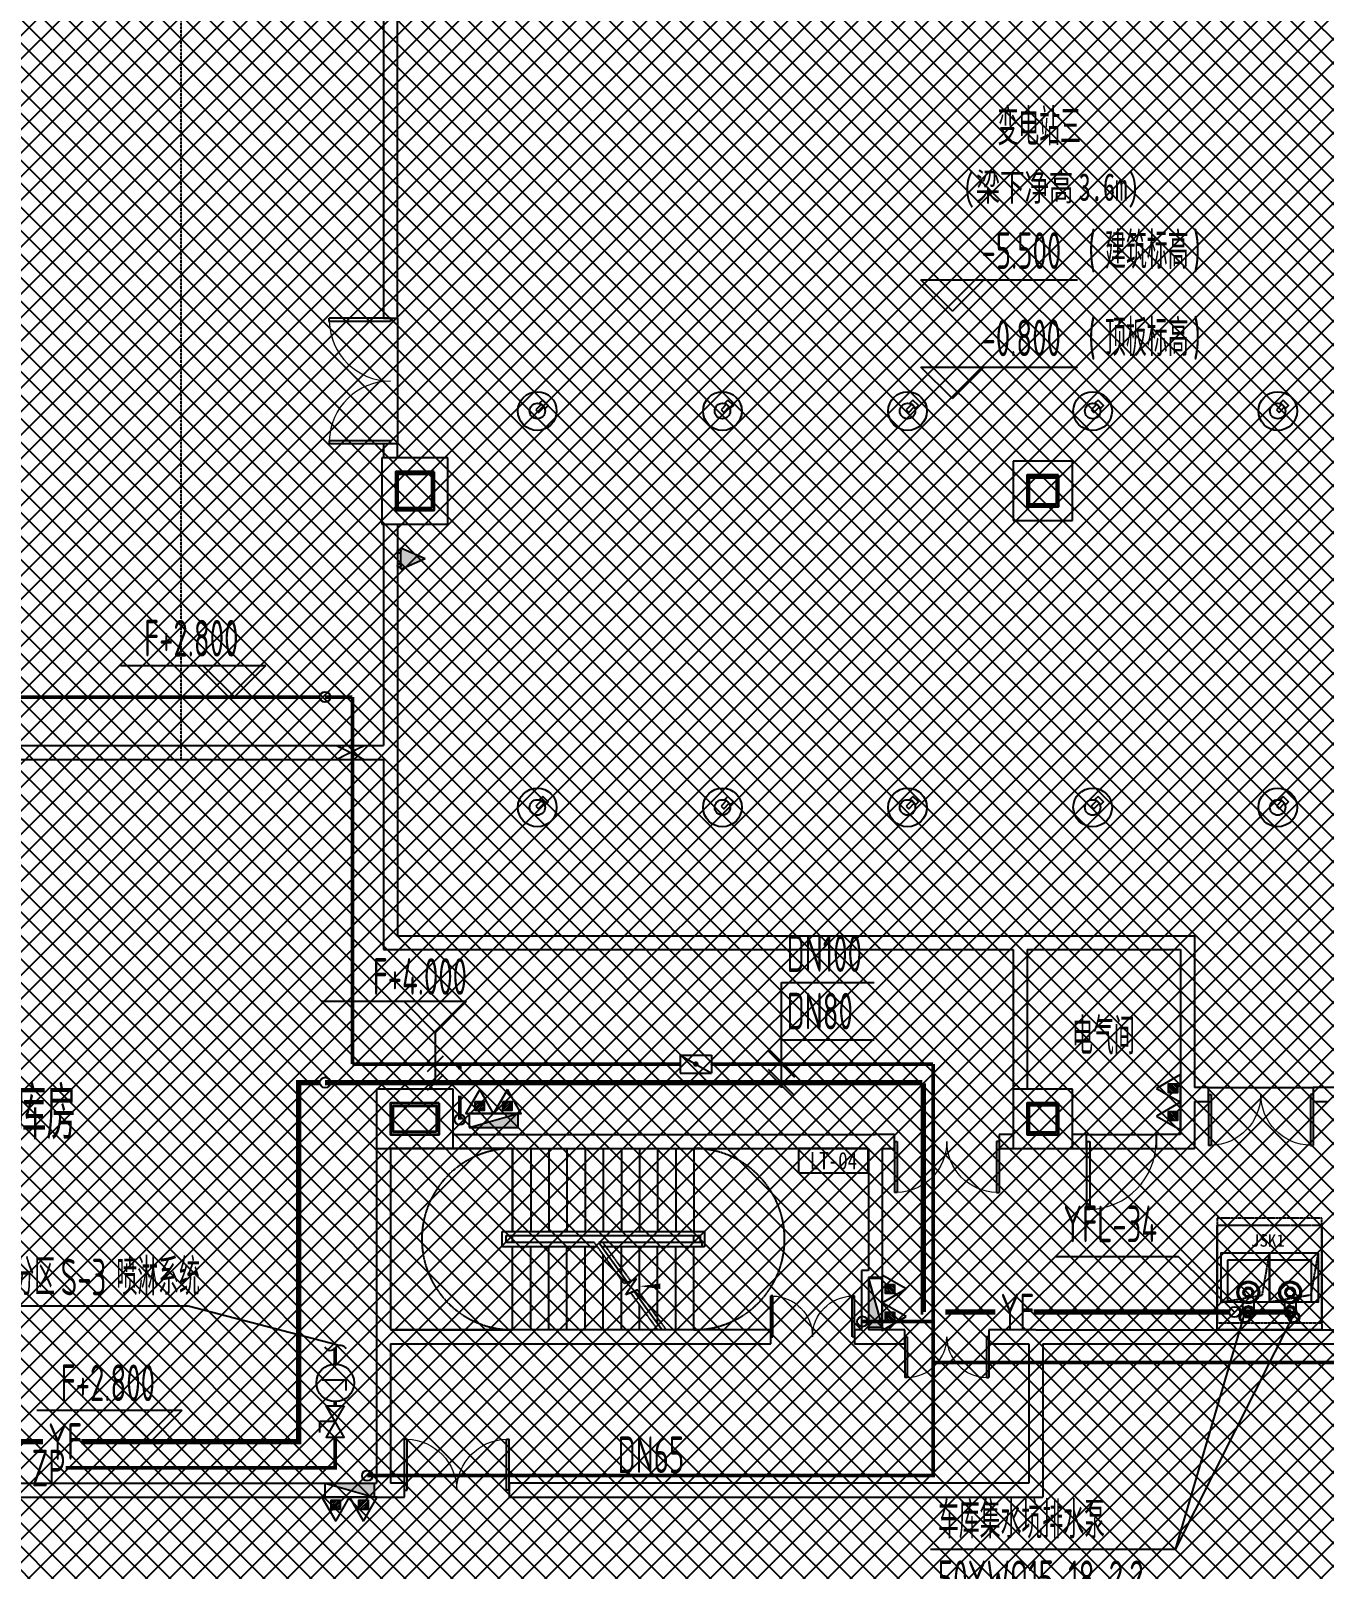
# Model space of a CAD drawing. Extents: x -2120532 to 1934524, y -1331911 to 424203.
# Drawn here: x 11736 to 30276, y -204967 to -182914 of the extents above; entities that cross this region are included whole.
import ezdxf
from ezdxf.enums import TextEntityAlignment as Align

# ---------------------------------------------------------------- set-up
doc = ezdxf.new("R2010")
doc.units = 0
doc.header["$LTSCALE"] = 10
for name, pattern in [('( Hidden )', [0.375, 0.25, -0.125]), ('__DASH', [0.35, 0.25, -0.1]), ('DASH', [0.35, 0.25, -0.1]), ('排水', [1.1, 1, -0.1])]:
    doc.linetypes.add(name, pattern=pattern)
for name, color, linetype in [('0-绿', 3, 'Continuous'), ('A-COLUMN', 8, 'Continuous'), ('A-ROOM_NAME', 23, 'Continuous'), ('A-STAIR', 3, 'Continuous'), ('A-WALL', 2, 'Continuous'), ('DIM_ELEV', 3, 'Continuous'), ('DIM_SYMB', 3, 'Continuous'), ('DOOR_FIRE', 8, 'Continuous'), ('GPS文字_污水', 7, 'Continuous'), ('S-柱', 51, 'Continuous'), ('S-柱-填充', 8, 'Continuous'), ('SPACE', 7, 'Continuous'), ('SRC-03F$0$A-SYMB-NUMB-T', 4, 'Continuous'), ('SRC-03F$0$A-WALL', 7, 'Continuous'), ('STAIR', 2, 'Continuous'), ('W-DIM_压力废', 3, 'Continuous'), ('W-EQUIP_喷淋', 7, 'Continuous'), ('W-EQUIP_消火栓', 7, 'Continuous'), ('W-EQUIP_灭火器', 7, 'Continuous'), ('W-EVALVE_喷淋', 7, 'Continuous'), ('W-PIPE-压力废', 31, 'Continuous'), ('W-PIPE-喷淋中', 6, 'Continuous'), ('W-PIPE-消防', 1, 'Continuous'), ('W-TEXT_压力废', 7, 'Continuous'), ('W-TEXT_喷淋', 7, 'Continuous'), ('W-TEXT_消防', 7, 'Continuous'), ('W-TWT_LEAD', 3, 'Continuous'), ('W-TWT_TEXT', 7, 'Continuous'), ('W-VALVE_压力废', 7, 'Continuous'), ('W-VALVE_废水', 7, 'Continuous'), ('W-VALVE_消防', 7, 'Continuous'), ('W-VPIPE-压力废', 31, 'Continuous'), ('W-VPIPE-消防', 1, 'Continuous'), ('WINDOW', 8, 'Continuous'), ('消防', 1, 'Continuous'), ('画水辅助', 6, 'Continuous'), ('磐龙-图', 7, 'Continuous'), ('车行线', 4, 'Continuous'), ('集水坑', 4, 'Continuous')]:
    doc.layers.add(name, color=color, linetype=linetype)
doc.layers.add('GPS-污水', color=2, linetype='排水', lineweight=40)
doc.styles.add('8B2_01', font='simhei.ttf', dxfattribs={"width": 0.8})
doc.styles.add('8B2_02', font='tssdeng.shx', dxfattribs={"width": 0.6, "bigfont": 'TSSDCHN.shx'})
doc.styles.add('SRC-03F$0$ECADI-TXT', font='simplex.shx', dxfattribs={"bigfont": 'hztxt.shx'})
doc.styles.get("Standard").update_dxf_attribs({"font": 'TSSDENG.shx', "width": 0.7, "bigfont": 'TSSDCHN.shx'})
doc.styles.add('黑体', font='simhei.ttf', dxfattribs={"width": 0.65})

# ---------------------------------------------------------------- blocks, each defined once
blk = doc.blocks.new('集水坑1500x1500')
blk.add_line((750, -300), (750, -900))
at = {"linetype": '( Hidden )'}
blk.add_lwpolyline([(0, 0), (1500, 0), (1500, -1500), (0, -1500)], close=True, dxfattribs=at)
blk.add_lwpolyline([(150, -900), (150, -300), (1350, -300), (1350, -900)], close=True)
blk = doc.blocks.new('A$C2E841D35')
at = {"color": 7, "ltscale": 100}
for p, q in [((292, 381), (181, 381)), ((292, 219), (181, 219)), ((292, -219), (181, -219)), ((292, -381), (181, -381))]:
    blk.add_line(p, q, dxfattribs=at)
for centre, radius in [((430, 300), 159), ((430, 300), 159), ((150, 297), 86.2), ((150, 297), 86.2), ((150, 300), 62), ((430, 300), 140), ((430, 300), 140), ((430, 300), 73.2), ((430, 300), 73.2), ((430, 300), 56.6), ((430, 300), 56.6), ((150, -303), 86.2), ((150, -303), 86.2), ((430, -300), 159), ((430, -300), 159), ((430, -300), 140), ((430, -300), 140), ((150, -300), 62), ((430, -300), 73.2), ((430, -300), 73.2), ((430, -300), 56.6), ((430, -300), 56.6)]:
    blk.add_circle(centre, radius, dxfattribs=at)
blk = doc.blocks.new('l99')
at = {"layer": 'W-TWT_TEXT'}
for p, q in [((92541, -196910), (92091, -196460)), ((94175, -196460), (92091, -196460)), ((92541, -196910), (92991, -196460))]:
    blk.add_line(p, q, dxfattribs=at)
blk = doc.blocks.new('2.8')
at = {"layer": 'W-TWT_TEXT', "style": '8B2_02', "width": 0.6}
blk.add_text('F+2.800', height=525, rotation=89.9998, dxfattribs=at).set_placement((100977, -194305, 5000))
blk = doc.blocks.new('4.0')
at = {"layer": 'W-TWT_TEXT', "style": '8B2_02', "width": 0.6}
blk.add_text('F+4.000', height=525, rotation=89.9998, dxfattribs=at).set_placement((100977, -190490, 5000))
blk = doc.blocks.new('CFGR')
at = {"layer": '消防', "color": 1}
for points in [[(198519, -66058), (198519, -66028), (198459, -66028), (198459, -66058)], [(198503, -65968), (198474, -65968), (198474, -66028), (198503, -66028)]]:
    blk.add_lwpolyline(points, close=True, dxfattribs=at)
blk = doc.blocks.new('CFFR')
at = {"layer": '消防', "color": 1}
for radius in [150, 60]:
    blk.add_circle((198503, -65354), radius, dxfattribs=at)
at = {"layer": '消防', "color": 1, "rotation": 134.9999999997785}
blk.add_blockref('CFGR', (292209, -252353), dxfattribs=at)
blk = doc.blocks.new('42')
at = {"layer": '磐龙-图', "color": 1, "xscale": 1.850336657837033, "yscale": 1.850336657837033, "zscale": 1.850336657837033}
for p in [(-348301, -67438), (-345647, -67438), (-342994, -67438), (-340341, -67438), (-337688, -67438), (-348301, -73120), (-345647, -73120), (-342994, -73120), (-340341, -73120), (-337688, -73120)]:
    blk.add_blockref('CFFR', p, dxfattribs=at)
blk = doc.blocks.new('人防集水坑')
at = {"layer": 'GPS-污水', "color": 8, "linetype": '排水'}
for centre in [(307561, 701151), (307561, 700451)]:
    blk.add_circle(centre, 75, dxfattribs=at)
at = {"layer": '集水坑', "color": 8, "linetype": 'DASH', "ltscale": 0.5}
blk.add_lwpolyline([(306241, 700051), (306241, 701551), (307741, 701551), (307741, 700051)], close=True, dxfattribs=at)
at = {"layer": '集水坑', "color": 8, "linetype": 'Continuous', "ltscale": 0.5}
for points in [[(306641, 701501), (306641, 700801), (307341, 700801), (307341, 701501)], [(306641, 700801), (306641, 700101), (307341, 700101), (307341, 700801)]]:
    blk.add_lwpolyline(points, close=True, dxfattribs=at)
at = {"layer": '集水坑', "color": 8, "linetype": 'DASH', "ltscale": 0.5}
for points in [[(307341, 700801), (307237, 701397), (306641, 701501)], [(307347, 700101), (307243, 700697), (306647, 700801)]]:
    blk.add_lwpolyline(points, dxfattribs=at)
blk = doc.blocks.new('SRC-03F$0$ECADI-TAG-CODE')
at = {"layer": 'SRC-03F$0$A-SYMB-NUMB-T', "color": 1}
blk.add_lwpolyline([(3.41, 8.1), (13.41, 8.1), (13.41, 4.6), (3.41, 4.6)], close=True, dxfattribs=at)
at = {"layer": 'SRC-03F$0$A-SYMB-NUMB-T', "style": 'SRC-03F$0$ECADI-TXT', "width": 0.7}
blk.add_attdef('CODE', text='', height=2.5, dxfattribs=at).set_placement((8.41, 6.35), align=Align.MIDDLE_CENTER)
blk = doc.blocks.new('$DorLib2D$00000002')
for p, q in [((-0.5, 0), (-0.5, 0.4875)), ((-0.475, 0.4875), (-0.5, 0.4875)), ((-0.475, 0), (-0.475, 0.4875)), ((0.475, 0), (0.475, 0.4875)), ((0.475, 0.4875), (0.5, 0.4875)), ((0.5, 0), (0.5, 0.4875)), ((-0.5, 0), (-0.475, 0)), ((0.5, 0), (0.475, 0))]:
    blk.add_line(p, q)
at = {"lineweight": 13}
for centre, start, end in [((-0.4875, 0), 0, 88.53072), ((0.4875, 0), 91.46928, 180)]:
    blk.add_arc(centre, 0.4875, start, end, dxfattribs=at)
blk = doc.blocks.new('$DorLib2D$00000001')
for p, q in [((0.45, 0.975), (0.5, 0.975)), ((0.45, 0), (0.45, 0.975)), ((0.5, 0), (0.5, 0.975)), ((0.5, 0), (0.45, 0))]:
    blk.add_line(p, q)
at = {"lineweight": 13}
blk.add_arc((0.475, 0), 0.975, 91.4693, 180, dxfattribs=at)
blk = doc.blocks.new('$TwtSys$00000132')
at = {"elevation": 0}
blk.add_lwpolyline([(7, -101, -0.575183), (0, 0, 0.604745), (-11, 101, 16.924828)], format="xyb", dxfattribs=at)
blk = doc.blocks.new('$EVALVE$00000030')
for p in [(0, 0), (87, 124)]:
    blk.add_line(p, (0, 124))
blk.add_lwpolyline([(-125, -72), (125, 72), (125, -72), (-125, 72)], close=True)
for p in [(-125, 0), (125, 0)]:
    blk.add_point(p)
blk = doc.blocks.new('$EVALVE$00000027')
at = {"color": 7}
for p, q in [((-23, 104), (-23, -83)), ((-23, -83), (61, -83))]:
    blk.add_line(p, q, dxfattribs=at)
blk.add_lwpolyline([(-150, 0, 1), (150, 0, 1), (-150, 0, 0.808179)], format="xyb")
for p in [(-150, 0), (150, 0)]:
    blk.add_point(p)
blk = doc.blocks.new('$TwtSys$00000434')
for p, q in [((-0.5, 0.5), (-0.5, -0.5)), ((-0.5, -0.5), (0.5, 0.5)), ((0.5, 0.5), (-0.5, 0.5)), ((0.5, -0.5), (0.5, 0.5)), ((-0.5, -0.5), (0.5, -0.5))]:
    blk.add_line(p, q)
blk.add_solid([(0.5, -0.5), (0.5, 0.5), (-0.5, -0.5)])
blk = doc.blocks.new('$TwtSys$00000546')
h = blk.add_hatch()
h.set_pattern_fill('ANSI31', color=256, scale=200, style=0)
h.set_pattern_definition([(45, (-38543.802, -6670.83), (-17.67767, 17.67767), [])])
h.paths.add_polyline_path([(-65, 174), (65, 174), (65, 44), (-65, 44)])
for points in [[(0, 344), (-198, 0), (198, 0)], [(-65, 174), (65, 174), (65, 44), (-65, 44)]]:
    blk.add_lwpolyline(points, close=True)
blk = doc.blocks.new('$VALVE$00000316')
for p, q in [((-125, 72), (125, -72)), ((-125, 72), (-125, -72)), ((-125, 72), (125, 72)), ((125, 72), (125, -72)), ((-125, -72), (125, -72))]:
    blk.add_line(p, q)
at = {"const_width": 21.1}
blk.add_lwpolyline([(-11, 0, 1), (11, 0, 1)], format="xyb", close=True, dxfattribs=at)
for p in [(-125, 0), (125, 0)]:
    blk.add_point(p)
at = {"color": 7, "flags": 9}
for tag in ['XSIZE', 'YSIZE']:
    blk.add_attdef(tag, (0, 0), '', height=0.5, dxfattribs=at)
blk = doc.blocks.new('$TWTSYS$00000547')
blk.add_hatch(color=256).paths.add_polyline_path([(-155, 0), (0, 346), (155, 0)])
for p, q in [((-155, 0), (0, 346)), ((155, 0), (0, 346)), ((155, 0), (-155, 0))]:
    blk.add_line(p, q)
for centre in [(-103, -26), (103, -26)]:
    blk.add_circle(centre, 25.7)
blk = doc.blocks.new('A$C1C3C0163')
h = blk.add_hatch()
h.set_pattern_fill('ANSI37', color=8, scale=150)
h.set_pattern_definition([(45, (-601697.23, -233886.27), (-168.3798, 168.3798), []), (135, (-601697.23, -233886.27), (-168.3798, -168.3798), [])])
h.paths.add_polyline_path([(-80300, 5300), (-80300, -9000), (-62000, -9000), (-62000, -64625), (-76750, -64625), (-76750, -62675), (-73875, -62675), (-73775, -57275), (-100380, -57275), (-100572, -124002), (-71150, -123999), (-71150, -126437), (-63509, -133383), (-65550, -135650), (-61611, -139196), (-83885, -163934), (-83885, -174096), (-119589, -213750), (-196450, -213750), (-196450, -207800), (-209700, -193450), (-209700, -169150), (-201700, -169149), (-201700, 5300), (-192675, 5300)])

msp = doc.modelspace()

# ---------------------------------------------------------------- hatches: boundary and pattern name
at = {"layer": 'W-PIPE-压力废'}
for points in [[(15577.6, -197990.9), (15577.6, -197953.4), (15540.1, -197953.4)], [(15577.6, -197990.9), (15540.1, -197990.9), (15540.1, -197953.4)], [(24528.6, -201281), (24528.6, -201318.5), (24491.1, -201318.5)], [(24528.6, -201281), (24491.1, -201281), (24491.1, -201318.5)], [(15577.6, -203137.5), (15615.1, -203137.5), (15615.1, -203175)], [(15577.6, -203137.5), (15577.6, -203175), (15615.1, -203175)]]:
    msp.add_hatch(color=256, dxfattribs=at).paths.add_polyline_path(points)
at = {"layer": 'W-PIPE-喷淋中'}
for points in [[(16100.7, -203515.5), (16126.9, -203515.5), (16126.9, -203541.7)], [(16100.7, -203515.5), (16100.7, -203541.7), (16126.9, -203541.7)]]:
    msp.add_hatch(color=256, dxfattribs=at).paths.add_polyline_path(points)
at = {"layer": 'W-PIPE-消防'}
for points in [[(24668.3, -203625.9), (24668.3, -203652.2), (24694.5, -203652.2)], [(24668.3, -203625.9), (24694.5, -203625.9), (24694.5, -203652.2)]]:
    msp.add_hatch(color=256, dxfattribs=at).paths.add_polyline_path(points)

# ---------------------------------------------------------------- linework, layer by layer
at = {"color": 8, "linetype": 'DASH'}
for points in [[(16521.5, -193160.4), (16121.5, -193360.4)], [(16121.5, -193160.4), (16521.5, -193360.4)]]:
    msp.add_lwpolyline(points, dxfattribs=at)
at = {"layer": 'A-COLUMN', "color": 8}
for p, q in [((17716.4, -189035.4), (16766.4, -189035.4)), ((16766.4, -189035.4), (16766.4, -189985.4)), ((17716.4, -189035.4), (16766.4, -189035.4)), ((16766.4, -189035.4), (16766.4, -189985.4)), ((17716.4, -189985.4), (17716.4, -189035.4)), ((17716.4, -189985.4), (17716.4, -189035.4)), ((26666.4, -189085.4), (25816.4, -189085.4)), ((25816.4, -189085.4), (25816.4, -189935.4)), ((26666.4, -189935.4), (26666.4, -189085.4)), ((16766.4, -189985.4), (17716.4, -189985.4)), ((16766.4, -189985.4), (17716.4, -189985.4)), ((25816.4, -189935.4), (26666.4, -189935.4)), ((17791.4, -198085.4), (16691.4, -198085.4)), ((16691.4, -198085.4), (16691.4, -198935.4)), ((17791.4, -198085.4), (16691.4, -198085.4)), ((16691.4, -198085.4), (16691.4, -198935.4)), ((17791.4, -198935.4), (17791.4, -198085.4)), ((17791.4, -198935.4), (17791.4, -198085.4)), ((26666.4, -198085.4), (25816.4, -198085.4)), ((25816.4, -198085.4), (25816.4, -198935.4)), ((26666.4, -198085.4), (25816.4, -198085.4)), ((25816.4, -198085.4), (25816.4, -198935.4)), ((26666.4, -198935.4), (26666.4, -198085.4)), ((26666.4, -198935.4), (26666.4, -198085.4)), ((16691.4, -198935.4), (17791.4, -198935.4)), ((16691.4, -198935.4), (17791.4, -198935.4)), ((25816.4, -198935.4), (26666.4, -198935.4)), ((25816.4, -198935.4), (26666.4, -198935.4))]:
    msp.add_line(p, q, dxfattribs=at)
at = {"layer": 'A-STAIR', "color": 8, "linetype": 'DASH'}
for p, q in [((18641.4, -198935.4), (16891.4, -198935.4)), ((16891.4, -198935.4), (16891.4, -201535.4)), ((18641.4, -198935.4), (21241.4, -198935.4)), ((18641.4, -198935.4), (18641.4, -200125.4)), ((18641.4, -200125.4), (18641.4, -198935.4)), ((18901.4, -198935.4), (18901.4, -200125.4)), ((19161.4, -198935.4), (19161.4, -200125.4)), ((19421.4, -198935.4), (19421.4, -200125.4)), ((19681.4, -198935.4), (19681.4, -200125.4)), ((19941.4, -198935.4), (19941.4, -200125.4)), ((20201.4, -198935.4), (20201.4, -200125.4)), ((20461.4, -198935.4), (20461.4, -200125.4)), ((20721.4, -198935.4), (20721.4, -200125.4)), ((20981.4, -198935.4), (20981.4, -200125.4)), ((21241.4, -198935.4), (21241.4, -200125.4)), ((18491.4, -200345.4), (18491.4, -200125.4)), ((18491.4, -200125.4), (21391.4, -200125.4)), ((18551.4, -200285.4), (18551.4, -200185.4)), ((18551.4, -200185.4), (21331.4, -200185.4)), ((18641.4, -200185.4), (21241.4, -200185.4)), ((18641.4, -200285.4), (18641.4, -200185.4)), ((21241.4, -200285.4), (21241.4, -200185.4)), ((21331.4, -200185.4), (21331.4, -200285.4)), ((21391.4, -200125.4), (21391.4, -200345.4)), ((19859.4, -200345.4), (18491.4, -200345.4)), ((19815.8, -200285.4), (18551.4, -200285.4)), ((19815.8, -200285.4), (18641.4, -200285.4)), ((18641.4, -201535.4), (18641.4, -200345.4)), ((18641.4, -201535.4), (18641.4, -200345.4)), ((18901.4, -201535.4), (18901.4, -200345.4)), ((19161.4, -201535.4), (19161.4, -200345.4)), ((19421.4, -201535.4), (19421.4, -200345.4)), ((19681.4, -201535.4), (19681.4, -200345.4)), ((20242, -200872.4), (19815.8, -200285.4)), ((21241.4, -200285.4), (19939.4, -200285.4)), ((20338.7, -200835.3), (19939.4, -200285.4)), ((21331.4, -200285.4), (19939.4, -200285.4)), ((19941.4, -201535.4), (19941.4, -200458.4)), ((21391.4, -200345.4), (19983, -200345.4)), ((20201.4, -200646.3), (20201.4, -200345.4)), ((20461.4, -201004.4), (20461.4, -200345.4)), ((20721.4, -201362.4), (20721.4, -200345.4)), ((20981.4, -201535.4), (20981.4, -200345.4)), ((21241.4, -201535.4), (21241.4, -200345.4)), ((20201.4, -201535.4), (20201.4, -200816.5)), ((20416.4, -200805.5), (20242, -200872.4)), ((20265.9, -201028.5), (20416.4, -200805.5)), ((20432.5, -200964.6), (20265.9, -201028.5)), ((20723.4, -201535.4), (20335.8, -201001.6)), ((20847, -201535.4), (20432.5, -200964.6)), ((20461.4, -201535.4), (20461.4, -201174.6)), ((16891.4, -201535.4), (18641.4, -201535.4)), ((20723.4, -201535.4), (18641.4, -201535.4)), ((20721.4, -201535.4), (20721.4, -201532.7)), ((21241.4, -201535.4), (20847, -201535.4))]:
    msp.add_line(p, q, dxfattribs=at)
at = {"layer": 'A-STAIR', "color": 8}
for p, q in [((21241.4, -200285.4), (19877.6, -200285.4)), ((19877.6, -200285.4), (20290.3, -200853.9)), ((21361.4, -200285.4), (19877.6, -200285.4)), ((21361.4, -200345.4), (19921.2, -200345.4)), ((19941.4, -200373.3), (19941.4, -200345.4)), ((20201.4, -200731.4), (20201.4, -200345.4)), ((20461.4, -201089.5), (20461.4, -200345.4)), ((20721.4, -201447.6), (20721.4, -200345.4)), ((20981.4, -201535.4), (20981.4, -200345.4)), ((21241.4, -201535.4), (21241.4, -200345.4)), ((21361.4, -200345.4), (21361.4, -200285.4)), ((20416.4, -200805.5), (20265.9, -201028.5)), ((20290.3, -200853.9), (20416.4, -200805.5)), ((20265.9, -201028.5), (20384.2, -200983.1)), ((20384.2, -200983.1), (20785.2, -201535.4)), ((21241.4, -201535.4), (20785.2, -201535.4))]:
    msp.add_line(p, q, dxfattribs=at)
at = {"layer": 'A-WALL', "color": 8}
for p, q in [((16791.4, -180960.4), (16791.4, -187035.4)), ((16991.4, -187035.4), (16991.4, -180960.4)), ((16791.4, -187035.4), (16991.4, -187035.4)), ((16991.4, -188835.4), (16791.4, -188835.4)), ((16791.4, -188835.4), (16791.4, -189035.4)), ((16991.4, -189035.4), (16991.4, -188835.4)), ((16791.4, -189985.4), (16791.4, -193160.4)), ((16991.4, -189985.4), (16991.4, -193260.4)), ((10091.4, -193160.4), (16791.4, -193160.4)), ((10091.4, -193360.4), (16791.4, -193360.4)), ((16791.4, -193360.4), (16791.4, -196085.4)), ((16991.4, -193260.4), (16991.4, -195885.4)), ((16991.4, -195885.4), (25916.2, -195885.4)), ((25916.2, -195885.4), (28416.2, -195885.4)), ((28416.2, -195885.4), (28416.4, -198060.4)), ((16791.4, -196085.4), (25816.2, -196085.4)), ((25816.2, -196085.4), (25816.4, -198085.4)), ((26016.2, -196085.4), (26016.4, -198085.4)), ((26016.2, -196085.4), (28216.2, -196085.4)), ((28216.2, -196085.4), (28216.4, -198160.4)), ((28216.4, -198160.4), (28216.4, -198735.4)), ((28616.4, -198060.4), (28416.4, -198060.4)), ((28416.4, -198260.4), (28616.4, -198260.4)), ((28416.4, -198260.4), (28416.4, -198935.4)), ((28616.4, -198260.4), (28616.4, -198060.4)), ((30516.4, -198060.4), (30116.4, -198060.4)), ((30116.4, -198060.4), (30116.4, -198260.4)), ((30116.4, -198260.4), (30316.4, -198260.4)), ((17791.4, -198735.4), (23841.4, -198735.4)), ((24116.4, -198735.4), (23841.4, -198735.4)), ((24116.4, -198935.4), (24116.4, -198735.4)), ((25816.4, -198735.4), (25616.4, -198735.4)), ((25616.4, -198735.4), (25616.4, -198935.4)), ((26866.4, -198735.4), (26666.4, -198735.4)), ((26866.4, -198935.4), (26866.4, -198735.4)), ((28216.4, -198735.4), (27866.4, -198735.4)), ((27866.4, -198735.4), (27866.4, -198935.4)), ((16691.4, -198935.4), (16691.4, -201635.4)), ((16891.4, -198935.4), (16891.4, -201535.4)), ((17791.4, -198935.4), (23741.4, -198935.4)), ((23741.4, -198935.4), (23741.4, -200685.4)), ((23941.4, -198935.4), (23941.4, -200785.4)), ((23941.4, -198935.4), (24116.4, -198935.4)), ((25616.4, -198935.4), (25816.4, -198935.4)), ((26666.4, -198935.4), (26866.4, -198935.4)), ((27866.4, -198935.4), (28416.4, -198935.4)), ((23741.4, -200685.4), (23641.4, -200685.4)), ((23641.4, -200685.4), (23641.4, -201535.4)), ((23941.4, -200785.4), (23741.4, -200785.4)), ((23741.4, -200785.4), (23741.4, -201535.4)), ((22341.4, -201535.4), (16891.4, -201535.4)), ((22341.4, -201735.4), (22341.4, -201535.4)), ((23641.4, -201535.4), (23541.4, -201535.4)), ((23541.4, -201535.4), (23541.4, -201735.4)), ((24266.4, -201535.4), (23741.4, -201535.4)), ((24266.4, -201735.4), (24266.4, -201535.4)), ((26141.3, -201535.4), (25466.4, -201535.4)), ((25466.4, -201535.4), (25466.4, -201735.4)), ((26141.3, -201535.4), (35766.4, -201535.4)), ((16691.4, -201635.4), (16691.4, -203735.4)), ((16891.4, -201735.4), (16891.4, -203735.4)), ((16891.4, -201735.4), (22341.4, -201735.4)), ((23541.4, -201735.4), (23691.4, -201735.4)), ((23691.4, -201735.4), (24266.4, -201735.4)), ((25466.4, -201735.4), (26041.3, -201735.4)), ((26041.3, -201735.4), (26041.5, -203735.4)), ((26241.3, -201735.4), (26241.5, -203935.4)), ((26241.3, -201735.4), (35566.4, -201735.4)), ((6391.4, -203735.4), (16691.4, -203735.4)), ((17091.4, -203735.4), (16891.4, -203735.4)), ((17091.4, -203935.4), (17091.4, -203735.4)), ((26041.5, -203735.4), (18591.4, -203735.4)), ((18591.4, -203735.4), (18591.4, -203935.4)), ((6391.4, -203935.4), (16791.4, -203935.4)), ((16791.4, -203935.4), (17091.4, -203935.4)), ((18591.4, -203935.4), (26241.5, -203935.4))]:
    msp.add_line(p, q, dxfattribs=at)
at = {"layer": 'DIM_ELEV', "color": 8}
for p, q in [((24945.8, -186934.9), (24495.8, -186484.9)), ((24495.8, -186484.9), (26741.7, -186484.9)), ((24945.8, -186934.9), (25395.8, -186484.9)), ((24945.8, -188186.2), (24495.8, -187736.2)), ((24495.8, -187736.2), (26741.7, -187736.2)), ((24945.8, -188186.2), (25395.8, -187736.2))]:
    msp.add_line(p, q, dxfattribs=at)
at = {"layer": 'DIM_SYMB', "color": 8}
msp.add_lwpolyline([(21371.4, -200910.4, 0, 0, 0), (20461.4, -200910.4, 0, 80, 0), (20761.4, -200910.4, 0, 0, 0)], format="xyseb", dxfattribs=at)
at = {"layer": 'DOOR_FIRE', "color": 8}
for p, q in [((16991.4, -187035.4), (16991.4, -188835.4)), ((28616.4, -198060.4), (30116.4, -198060.4))]:
    msp.add_line(p, q, dxfattribs=at)
at = {"layer": 'GPS文字_污水'}
for p, q in [((17534.4, -197276.6, 3000), (17534.4, -197990.9, 3000)), ((17649.4, -197613.8, 3000), (17419.4, -197838.6, 3000)), ((17649.4, -197878.4, 3000), (17419.4, -198103.3, 3000))]:
    msp.add_line(p, q, dxfattribs=at)
at = {"layer": 'S-柱', "color": 8, "lineweight": 35}
for points in [[(17516.4, -189235.4), (16966.4, -189235.4), (16966.4, -189785.4), (17516.4, -189785.4)], [(17516.4, -189235.4), (16966.4, -189235.4), (16966.4, -189785.4), (17516.4, -189785.4)], [(26466.4, -189285.4), (26016.4, -189285.4), (26016.4, -189735.4), (26466.4, -189735.4)], [(26466.4, -189285.4), (26016.4, -189285.4), (26016.4, -189735.4), (26466.4, -189735.4)], [(17591.4, -198285.4), (16891.4, -198285.4), (16891.4, -198735.4), (17591.4, -198735.4)], [(17591.4, -198285.4), (16891.4, -198285.4), (16891.4, -198735.4), (17591.4, -198735.4)], [(26466.4, -198285.4), (26016.4, -198285.4), (26016.4, -198735.4), (26466.4, -198735.4)], [(26466.4, -198285.4), (26016.4, -198285.4), (26016.4, -198735.4), (26466.4, -198735.4)]]:
    msp.add_lwpolyline(points, close=True, dxfattribs=at)
at = {"layer": 'S-柱-填充', "color": 8, "lineweight": 35}
for points in [[(17486.4, -189755.4), (16996.4, -189755.4), (16996.4, -189265.4), (17486.4, -189265.4)], [(26436.4, -189705.4), (26046.4, -189705.4), (26046.4, -189315.4), (26436.4, -189315.4)], [(17551.4, -198695.4), (16931.4, -198695.4), (16931.4, -198325.4), (17551.4, -198325.4)], [(26436.4, -198705.4), (26046.4, -198705.4), (26046.4, -198315.4), (26436.4, -198315.4)]]:
    msp.add_lwpolyline(points, close=True, dxfattribs=at)
at = {"layer": 'STAIR', "color": 8, "linetype": 'DASH'}
for centre, start, end in [((18641.4, -200235.4), 90, 270), ((21241.4, -200235.4), 270, 90)]:
    msp.add_arc(centre, 1300, start, end, dxfattribs=at)
at = {"layer": 'W-DIM_压力废'}
for p, q in [((22495.9, -197379.6), (22495.9, -196554.6)), ((22495.9, -196554.6), (23824.5, -196554.6)), ((22495.9, -198065.9), (22495.9, -197379.6)), ((22495.9, -197379.6), (23824.5, -197379.6)), ((22310.3, -197540.6), (22681.5, -197911.8)), ((22681.5, -198176.5), (22310.3, -197805.2))]:
    msp.add_line(p, q, dxfattribs=at)
at = {"layer": 'W-DIM_压力废', "linetype": 'ByBlock'}
for p, q in [((28187.8, -200489.8, 0), (26431.4, -200489.8, 0)), ((28991.2, -201281, 0), (28187.8, -200489.8, 0))]:
    msp.add_line(p, q, dxfattribs=at)
at = {"layer": 'W-EVALVE_喷淋'}
for p, q in [((13990.9, -201197.9), (10484.5, -201197.9)), ((16135.3, -201753.6), (13990.9, -201197.9)), ((16135.3, -201753.6), (13990.9, -201197.9))]:
    msp.add_line(p, q, dxfattribs=at)
at = {"layer": 'W-PIPE-压力废', "ltscale": 1.5, "const_width": 75}
for points in [[(15880.2, -197990.9), (15577.6, -197990.9)], [(15577.6, -197990.9), (15577.6, -203137.5)], [(24517.3, -197990.9), (15955.2, -197990.9)], [(24528.6, -201281), (24528.6, -198002.9)], [(25560.5, -201281), (24844.5, -201281)], [(28916.2, -201281), (26110.3, -201281)], [(29802.6, -201281), (29066.2, -201281)], [(11912.1, -203137.5), (5995.1, -203137.5)], [(15577.6, -203137.5), (12461.9, -203137.5)]]:
    msp.add_lwpolyline(points, dxfattribs=at)
at = {"layer": 'W-PIPE-喷淋中', "ltscale": 1.5, "const_width": 52.5}
for points in [[(16100.7, -202025.1), (16100.7, -201791.3)], [(16100.7, -202623.6), (16100.7, -202565.1)], [(16100.7, -203515.5), (16100.7, -203074.3)], [(16100.7, -203515.5), (12236.7, -203515.5)]]:
    msp.add_lwpolyline(points, dxfattribs=at)
at = {"layer": 'W-PIPE-消防', "ltscale": 1.5, "const_width": 52.5}
for points in [[(2533.5, -192464.3), (15880.2, -192464.3)], [(15955.2, -192464.3), (16346.4, -192464.3)], [(16346.4, -192464.3), (16346.4, -197726.2)], [(16346.4, -197726.2), (17886, -197726.2)], [(17886, -197726.2), (17886, -197803.4)], [(17886, -197726.2), (21044, -197726.2)], [(21493.3, -197726.2), (24668.3, -197726.2)], [(24668.3, -197726.2), (24668.3, -203625.9)], [(17886, -198178.4), (17886, -198522.8)], [(23655.9, -201416.2), (24668.3, -201416.2)], [(24668.3, -202006), (35361.1, -202006)], [(24668.3, -203625.9), (16560.2, -203625.9)]]:
    msp.add_lwpolyline(points, dxfattribs=at)
at = {"layer": 'W-TWT_LEAD'}
for p, q in [((29137.6, -201280.5), (28140.7, -204683.8)), ((29856.3, -201281.9), (28140.7, -204683.8)), ((28140.7, -204683.8), (24634.3, -204683.8))]:
    msp.add_line(p, q, dxfattribs=at)
at = {"layer": 'W-VPIPE-压力废'}
msp.add_circle((15955.2, -197990.9), 75, dxfattribs=at)
at = {"layer": 'W-VPIPE-压力废', "linetype": 'ByBlock'}
msp.add_circle((28991.2, -201281), 75, dxfattribs=at)
at = {"layer": 'W-VPIPE-消防'}
for centre in [(15955.2, -192464.3), (17886, -198522.8), (23655.9, -201416.2), (16560.2, -203625.9)]:
    msp.add_circle(centre, 75, dxfattribs=at)
at = {"layer": 'WINDOW', "color": 8}
for p, q in [((26866.4, -198735.4), (27866.4, -198735.4)), ((26866.4, -198935.4), (27866.4, -198935.4))]:
    msp.add_line(p, q, dxfattribs=at)
at = {"layer": '车行线', "color": 8, "linetype": '__DASH', "ltscale": 1.5}
msp.add_lwpolyline([(13890.9, -193360.4), (13890.9, -174472.9)], dxfattribs=at)

# ---------------------------------------------------------------- block references
at = {"layer": 'DOOR_FIRE', "color": 8, "xscale": -1800, "yscale": -1800, "zscale": 200, "rotation": 270}
msp.add_blockref('$DorLib2D$00000002', (16891.4, -187935.4), dxfattribs=at)
at = {"layer": 'DOOR_FIRE', "color": 8, "zscale": 200}
for p, xscale, yscale in [((29366.4, -198160.4), 1500, -1500), ((24866.4, -198835.4), 1500, -1500), ((22941.4, -201635.4), -1200, 1200), ((24866.4, -201635.4), -1200, -1200), ((17841.4, -203835.4), -1500, 1500)]:
    msp.add_blockref('$DorLib2D$00000002', p, dxfattribs=dict(at, xscale=xscale, yscale=yscale))
at = {"layer": 'SRC-03F$0$A-WALL', "color": 8}
ref = msp.add_blockref('SRC-03F$0$ECADI-TAG-CODE', (24082.2, -199745.4), dxfattribs=dict(at, xscale=-100, yscale=100, zscale=100))
ref.add_attrib('CODE', 'LT-04', dxfattribs={"layer": 'SRC-03F$0$A-SYMB-NUMB-T', "height": 250, "style": '8B2_01', "width": 0.8}).set_placement((23241.4, -199110.4), align=Align.MIDDLE_CENTER)
at = {"layer": 'W-EQUIP_喷淋', "xscale": 1.5, "yscale": -1.5, "zscale": 1.5, "rotation": 90.00000000000001}
msp.add_blockref('$TwtSys$00000132', (16100.7, -201791.3), dxfattribs=at)
at = {"layer": 'W-EQUIP_消火栓', "yscale": 200, "zscale": 700}
for p, xscale, rotation in [((18370.3, -198535.4), 700, 3.887485448327077e-12), ((23841.4, -201147.7), 700, 269.9999949910436), ((16306.6, -203835.4), -700, 180.0000000000067)]:
    msp.add_blockref('$TwtSys$00000434', p, dxfattribs=dict(at, xscale=xscale, rotation=rotation))
at = {"layer": 'W-EQUIP_灭火器'}
for name, p, rotation in [('$TWTSYS$00000547', (17042.7, -190478.6), 270.0000000000076), ('$TwtSys$00000546', (28216.4, -198073.9), 90.00000000000742), ('$TwtSys$00000546', (18171.9, -198435.4), 3.887485448327077e-12), ('$TwtSys$00000546', (18568.7, -198435.4), 3.887485448327077e-12), ('$TwtSys$00000546', (28216.4, -198470.7), 90.00000000000742), ('$TwtSys$00000546', (23941.4, -200949.3), 269.9999949910436), ('$TwtSys$00000546', (23941.4, -201346), 269.9999949910436), ('$TwtSys$00000546', (16108.2, -203935.4), 180.0000000000067), ('$TwtSys$00000546', (16504.9, -203935.4), 180.0000000000067)]:
    msp.add_blockref(name, p, dxfattribs=dict(at, rotation=rotation))
at = {"layer": 'W-EVALVE_喷淋', "xscale": -1.8, "yscale": 1.8, "zscale": 1.8, "rotation": 90}
for name, p in [('$EVALVE$00000027', (16100.7, -202295.1)), ('$EVALVE$00000030', (16100.7, -202849))]:
    msp.add_blockref(name, p, dxfattribs=at)
at = {"layer": 'W-VALVE_压力废', "xscale": -1, "rotation": 180}
msp.add_blockref('集水坑1500x1500', (28741.4, -201435.4, 0), dxfattribs=at)
at = {"layer": 'W-VALVE_废水', "rotation": 89.99999999999999}
msp.add_blockref('A$C2E841D35', (29487.6, -201428.5, 0), dxfattribs=at)
at = {"layer": 'W-VALVE_消防', "xscale": 1.8, "yscale": 1.8, "zscale": 1.8}
msp.add_blockref('$VALVE$00000316', (21268.7, -197726.2), dxfattribs=at)
at = {"layer": 'WINDOW', "color": 8, "xscale": -1000, "yscale": -1000, "zscale": -1000}
msp.add_blockref('$DorLib2D$00000001', (27366.4, -198835.4), dxfattribs=at)
at = {"layer": '画水辅助'}
msp.add_blockref('A$C1C3C0163', (106241.4, -167810.4), dxfattribs=at)
at = {"layer": '画水辅助', "color": 4}
msp.add_blockref('42', (0, 0), dxfattribs=at)
at = {"layer": '画水辅助', "rotation": 270}
for name, p in [('2.8', (207665.5, -90907.1)), ('4.0', (207127.5, -95755.7, 3000)), ('2.8', (206469.7, -101580.3))]:
    msp.add_blockref(name, p, dxfattribs=at)
at = {"layer": '画水辅助', "xscale": -1}
for p in [(107195.2, 4446.1), (110075, -366.2, 3000), (105999.3, -6227.1)]:
    msp.add_blockref('l99', p, dxfattribs=at)
at = {"layer": '集水坑', "color": 8, "linetype": 'Continuous', "rotation": 270}
msp.add_blockref('人防集水坑', (-671309.3, 106205.6), dxfattribs=at)

# ---------------------------------------------------------------- texts
at = {"layer": '0-绿', "color": 8, "linetype": 'DASH', "style": '黑体'}
msp.add_text('JSK1', height=179.2, dxfattribs=at).set_placement((29224.8, -200343.5, 0))
at = {"layer": 'A-ROOM_NAME', "color": 8, "style": '8B2_02', "width": 0.6}
for s, height, p in [('变电站三', 525, (25591.9, -184555.7)), ('电气间', 525, (26662.1, -197589.7)), ('普通库房', 750, (10675.3, -198805.9))]:
    msp.add_text(s, height=height, dxfattribs=at).set_placement(p)
at = {"layer": 'DIM_ELEV', "color": 8, "style": '8B2_02', "width": 0.6}
for s, p in [('-5.500', (25364, -186327.4)), ('(', (26891.7, -186327.4)), ('建筑标高', (27134, -186327.4)), (')', (28394, -186327.4)), ('(', (26891.7, -187578.7)), ('顶板标高', (27134, -187578.7)), (')', (28394, -187578.7)), ('-0.800', (25364, -187578.7))]:
    msp.add_text(s, height=525, dxfattribs=at).set_placement(p)
at = {"layer": 'SPACE', "color": 8, "style": '黑体', "width": 0.65}
for s, p in [('(', (25096.8, -185349.8)), ('梁下净高', (25281.1, -185349.8)), ('3.6m)', (26755.5, -185349.8))]:
    msp.add_text(s, height=394.3, dxfattribs=at).set_placement(p)
at = {"layer": 'W-DIM_压力废', "color": 7, "style": '8B2_02', "width": 0.6}
for s, p in [('DN100', (22570.9, -196404.6)), ('DN80', (22570.9, -197229.6))]:
    msp.add_text(s, height=525, dxfattribs=at).set_placement(p)
at = {"layer": 'W-DIM_压力废', "color": 7, "linetype": 'ByBlock', "style": '8B2_02', "width": 0.6}
msp.add_text('YFL-34', height=525, dxfattribs=at).set_placement((26536.4, -200279.8, 0))
at = {"layer": 'W-EVALVE_喷淋', "color": 7, "style": '8B2_02', "width": 0.6}
for s, p in [('接防火分区', (10589.5, -201040.4)), ('喷淋系统', (12964.1, -201040.4)), ('S-3', (12164.5, -201040.4))]:
    msp.add_text(s, height=525, dxfattribs=at).set_placement(p)
at = {"layer": 'W-TEXT_压力废', "style": '8B2_02', "width": 0.6}
for p in [(25635.5, -201543.5), (11987.1, -203400)]:
    msp.add_text('YF', height=525, dxfattribs=at).set_placement(p)
at = {"layer": 'W-TEXT_喷淋', "style": '8B2_02', "width": 0.6}
msp.add_text('ZP', height=525, dxfattribs=at).set_placement((11749.8, -203778))
at = {"layer": 'W-TEXT_消防', "style": '8B2_02', "width": 0.6}
msp.add_text('DN65', height=525, dxfattribs=at).set_placement((20147.8, -203588.4))
at = {"layer": 'W-TWT_LEAD', "color": 7, "style": '8B2_02', "width": 0.6}
for s, p in [('车库集水坑排水泵', (24739.3, -204526.3)), ('50XWQ15-18-2.2', (24739.3, -205366.3))]:
    msp.add_text(s, height=525, dxfattribs=at).set_placement(p)

doc.saveas('drawing.dxf')
